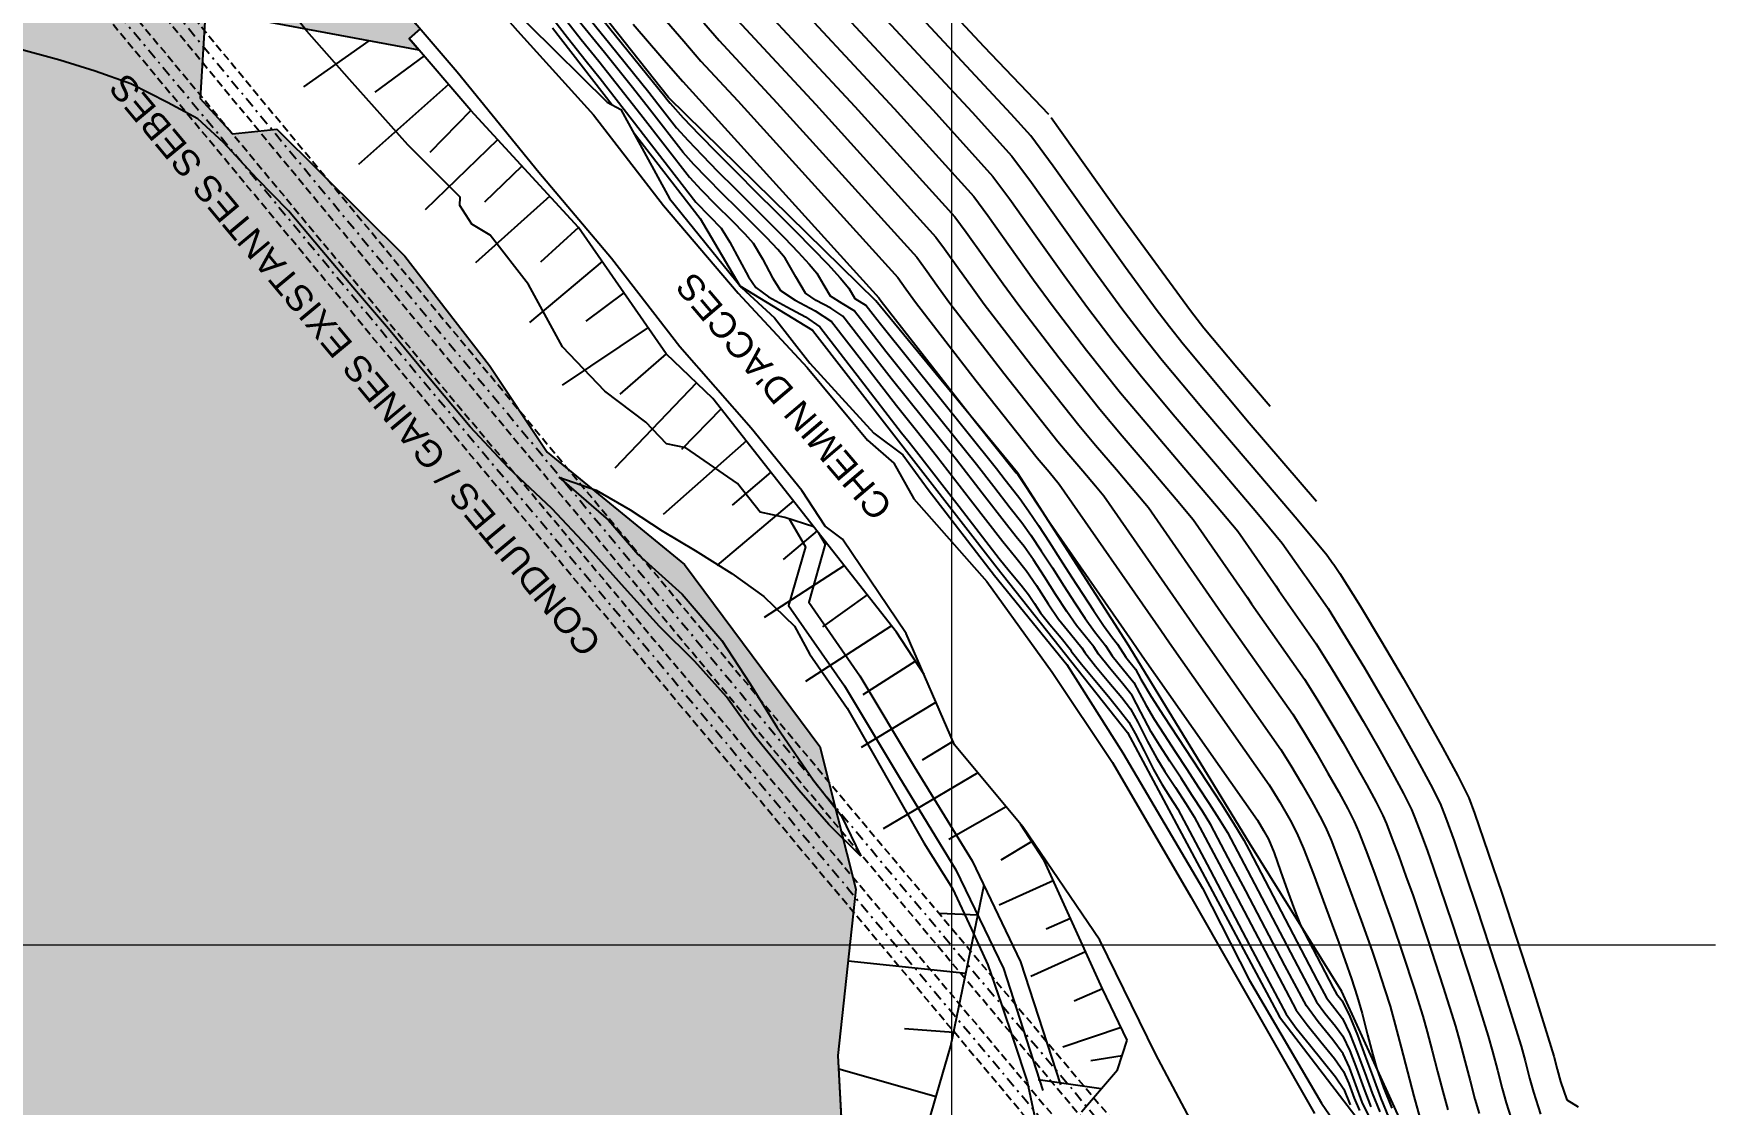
# Model space of a CAD drawing. Extents: x 62300 to 62842, y 108162 to 108787.
# Drawn here: x 62505.5 to 62587, y 108442.3 to 108494.1 of the extents above; entities that cross this region are included whole.
import ezdxf

# ---------------------------------------------------------------- set-up
doc = ezdxf.new("R2010")
doc.units = 0
doc.header["$LTSCALE"] = 0.999985
doc.header["$MEASUREMENT"] = 0
doc.linetypes.add('TRATTEGGIATA2', pattern=[0.375, 0.25, -0.125])
doc.linetypes.add('TRATTOPUNTO2', pattern=[0.5, 0.25, -0.125, 0, -0.125])
for name, color, linetype in [('-GZ-Bord route', 7, 'Continuous'), ('colore lago', 131, 'Continuous'), ('Conduite 1000', 170, 'Continuous'), ('coordinate', 2, 'Continuous'), ('curve livello 1m', 2, 'Continuous'), ('curve livello 5m', 7, 'Continuous'), ('Limite fiume', 6, 'Continuous'), ('LIN010CO', 2, 'Continuous'), ('pendenze', 2, 'Continuous'), ('Per+Mod Surf', 7, 'Continuous'), ('TalusHautBas', 7, 'Continuous'), ('TEXT035', 1, 'Continuous')]:
    doc.layers.add(name, color=color, linetype=linetype)
doc.layers.add('0_Hatch', color=2, linetype='Continuous', lineweight=9)
doc.layers.add('Colori bordi', color=5, linetype='Continuous', plot=False)
doc.styles.add('ARIAL', font='arial.ttf')

msp = doc.modelspace()

# ---------------------------------------------------------------- hatches: boundary and pattern name
at = {"layer": '0_Hatch'}
h = msp.add_hatch(color=23, dxfattribs=at)
h.dxf.hatch_style = 1
h.paths.add_polyline_path([(62483.297, 108515.684), (62482.032, 108517.097), (62480.797, 108518.624), (62479.381, 108520.094), (62478.303, 108521.736), (62477.321, 108523.279), (62476.207, 108524.706), (62475.417, 108526.585), (62474.691, 108527.672), (62474.199, 108528.908), (62472.861, 108530.056), (62471.982, 108530.92), (62470.881, 108534.491), (62470.759, 108537.242), (62470.68, 108538.889), (62471.308, 108540.459), (62471.782, 108541.391), (62472.496, 108542.964), (62471.397, 108544.28), (62471.521, 108544.381), (62471.307, 108544.63), (62468.158, 108548.302), (62467.459, 108547.562), (62466.818, 108546.48), (62466.033, 108544.564), (62465.943, 108542.034), (62464.463, 108541.58), (62464.922, 108540.056), (62465.635, 108538.368), (62466.526, 108536.084), (62467.294, 108533.586), (62467.904, 108531.734), (62468.335, 108529.356), (62469.135, 108527.456), (62470.188, 108525.91), (62471.267, 108524.698), (62472.873, 108522.774), (62474.189, 108520.808), (62475.889, 108518.535), (62477.975, 108515.927), (62480.167, 108513.315), (62482.457, 108510.57), (62484.555, 108507.662), (62486.92, 108504.999), (62489.135, 108502.419), (62490.622, 108500.479), (62491.827, 108498.973), (62493.129, 108497.806), (62494.48, 108496.495), (62496.19, 108495.56), (62497.731, 108495.16), (62499.247, 108494.765), (62500.926, 108494.352), (62502.672, 108493.881), (62504.595, 108493.435), (62506.229, 108492.99), (62508.5, 108492.315), (62510.226, 108491.698), (62512.018, 108490.794), (62513.477, 108490.005), (62515.152, 108489.294), (62513.59, 108490.987), (62513.852, 108495.246), (62509.551, 108501.17), (62508.982, 108501.068), (62506.616, 108500.849), (62505.254, 108500.524), (62503.455, 108500.237), (62501.638, 108500.05), (62499.811, 108499.923), (62498.418, 108499.75), (62497.259, 108500.191), (62496.031, 108500.762), (62495.132, 108501.512), (62493.506, 108503.289), (62492.119, 108504.715), (62490.787, 108506.486), (62489.29, 108508.763), (62487.365, 108510.725), (62486.104, 108512.363), (62484.545, 108514.141)])
at = {"layer": 'colore lago', "linetype": 'Continuous', "lineweight": 0}
msp.add_hatch(color=256, dxfattribs=at).paths.add_polyline_path([(62547.915, 108426.777), (62544.897, 108437.007), (62544.493, 108444.651), (62545.356, 108452.699), (62543.608, 108459.606), (62537.06, 108468.431), (62530.397, 108473.862), (62527.61, 108478.063), (62523.513, 108483.362), (62517.305, 108489.509), (62515.162, 108489.283), (62513.477, 108490.005), (62512.018, 108490.794), (62510.226, 108491.698), (62508.5, 108492.315), (62506.793, 108492.848), (62506.229, 108492.99), (62504.595, 108493.435), (62502.672, 108493.881), (62500.915, 108494.258), (62499.247, 108494.765), (62497.742, 108495.099), (62496.19, 108495.56), (62494.48, 108496.495), (62493.129, 108497.806), (62491.827, 108498.973), (62490.622, 108500.479), (62489.135, 108502.419), (62486.92, 108504.999), (62484.555, 108507.662), (62482.457, 108510.57), (62480.167, 108513.315), (62477.975, 108515.927), (62475.889, 108518.535), (62474.189, 108520.808), (62472.873, 108522.774), (62471.267, 108524.698), (62470.188, 108525.91), (62469.135, 108527.456), (62468.335, 108529.356), (62467.904, 108531.734), (62466.526, 108536.084), (62465.635, 108538.368), (62464.922, 108540.056), (62464.463, 108541.58), (62465.943, 108542.034), (62466.033, 108544.564), (62466.818, 108546.48), (62467.459, 108547.562), (62468.158, 108548.302), (62466.582, 108550.14), (62461.323, 108555.669), (62452.234, 108564.908), (62445.975, 108571.355), (62438.597, 108578.993), (62431.968, 108586.051), (62422.759, 108596.383), (62419.614, 108600.43), (62408.579, 108615.912), (62402.883, 108625.049), (62402.43, 108624.768), (62397.589, 108621.762), (62392.271, 108618.46), (62379.582, 108610.581), (62385.62, 108600.92), (62400.115, 108577.726), (62397.691, 108576.2), (62399.555, 108573.013), (62400.542, 108570.997), (62402.182, 108566.645), (62403.779, 108562.376), (62405.518, 108558.228), (62408.196, 108552.888), (62411.192, 108547.807), (62415.156, 108541.54), (62417.677, 108537.481), (62418.985, 108535.375), (62423.804, 108527.74), (62427.401, 108522.066), (62428.917, 108522.33), (62431.999, 108520.483), (62435.209, 108517.103), (62435.248, 108508.375), (62442.532, 108497.745), (62448.327, 108490.271), (62457.902, 108478.106), (62469.007, 108462.331), (62468.89, 108461.981), (62477.152, 108449.843), (62486.864, 108436.011), (62496.889, 108418.536), (62504.8, 108403.974), (62555.468, 108403.974), (62553.625, 108410.285), (62549.503, 108421.578)])
at = {"layer": 'LIN010CO', "linetype": 'Continuous', "lineweight": 0}
h = msp.add_hatch(dxfattribs=at)
h.set_pattern_fill('DOTS', color=256, scale=5, angle=-45, style=0)
h.set_pattern_definition([(225, (0, 0), (0.11048543456, -0.3314563037), [0, -0.3125])])
h.paths.add_polyline_path([(62516.382, 108503.578), (62515.501, 108504.638), (62513.262, 108507.318), (62513.187, 108507.255), (62507.737, 108513.778), (62507.543, 108513.616), (62492.516, 108530.933), (62493.514, 108526.744), (62493.894, 108527.02), (62499.167, 108519.911), (62498.597, 108519.418), (62505.963, 108509.256), (62505.354, 108508.795), (62505.742, 108508.232), (62504.878, 108507.605), (62513.852, 108495.246), (62524.201, 108493.33), (62523.716, 108493.899), (62524.257, 108494.358), (62522.852, 108496.004), (62519.224, 108500.182), (62516.063, 108503.311)])

# ---------------------------------------------------------------- linework, layer by layer
at = {"layer": '-GZ-Bord route', "flags": 128}
for points in [[(62504.292, 108523.638), (62507.567, 108519.403), (62511.248, 108515.343), (62514.642, 108511.106), (62518.067, 108507.176), (62521.514, 108502.693), (62525.289, 108498.449), (62528.963, 108494.262), (62532.655, 108490.199), (62536.044, 108485.802), (62539.657, 108481.557), (62542.999, 108477.964), (62545.92, 108474.437), (62547.194, 108473.324), (62548.174, 108471.599), (62551.701, 108467.593), (62554.873, 108463.21), (62557.798, 108458.833), (62561.58, 108452.323), (62567.572, 108441.839)], [(62562.553, 108439.676), (62559.878, 108444.72), (62557.187, 108450.23), (62553.446, 108455.723), (62550.133, 108459.698), (62547.803, 108465.079), (62544.705, 108469.642), (62543.871, 108470.276), (62542.743, 108472.014), (62540.293, 108475.022), (62536.826, 108478.97), (62533.516, 108483.239), (62530.006, 108487.406), (62526.047, 108492.26), (62522.852, 108496.004), (62518.825, 108500.642), (62515.501, 108504.638), (62511.909, 108508.94), (62508.826, 108512.738), (62504.852, 108517.301)]]:
    msp.add_lwpolyline(points, dxfattribs=at)
at = {"layer": 'Colori bordi', "linetype": 'Continuous', "lineweight": 0, "flags": 128}
msp.add_lwpolyline([(62504.8, 108403.974), (62555.468, 108403.974), (62553.625, 108410.285), (62549.503, 108421.578), (62547.915, 108426.777), (62544.897, 108437.007), (62544.493, 108444.651), (62545.356, 108452.699), (62543.608, 108459.606), (62537.06, 108468.431), (62530.397, 108473.862), (62527.61, 108478.063), (62523.513, 108483.362), (62517.305, 108489.509), (62515.162, 108489.283), (62513.59, 108490.987), (62513.852, 108495.246), (62504.852, 108507.641)], dxfattribs=at)
at = {"layer": 'Conduite 1000', "linetype": 'TRATTEGGIATA2', "ltscale": 1.5, "flags": 128}
for points, elevation in [([(62462.951, 108569.266), (62468.482, 108563.313), (62474.066, 108557.787), (62475.014, 108556.513), (62475.806, 108554.754), (62477.042, 108551.158), (62484.673, 108530.139), (62485.796, 108527.96), (62486.539, 108527.03), (62496.147, 108515.461), (62498.015, 108513.188), (62499.314, 108511.67), (62499.508, 108511.447), (62501.86, 108508.75), (62502.044, 108508.532), (62503.096, 108507.296), (62503.169, 108507.21), (62506.669, 108502.962), (62510.917, 108497.796), (62515.172, 108492.623), (62520.198, 108486.553), (62525.225, 108480.482), (62530.361, 108474.313), (62535.499, 108468.144), (62540.212, 108462.497), (62544.926, 108456.851), (62565.713, 108432.084), (62567.128, 108430.36), (62568.411, 108428.898), (62569.163, 108427.961), (62570.114, 108426.834), (62570.457, 108426.45), (62575.082, 108420.662), (62582.399, 108411.97), (62582.754, 108410.872), (62581.736, 108410.542), (62581.445, 108411.441), (62574.254, 108419.984), (62569.64, 108425.759), (62569.306, 108426.133), (62568.337, 108427.281), (62567.592, 108428.209), (62566.312, 108429.667), (62564.89, 108431.401), (62544.106, 108456.164), (62539.391, 108461.812), (62534.677, 108467.459), (62529.539, 108473.629), (62524.402, 108479.799), (62519.374, 108485.87), (62514.347, 108491.942), (62510.09, 108497.117), (62505.844, 108502.281), (62502.347, 108506.525), (62502.28, 108506.604), (62501.229, 108507.839), (62501.048, 108508.052), (62498.701, 108510.744), (62498.504, 108510.971), (62497.195, 108512.501), (62495.322, 108514.78), (62485.71, 108526.354), (62484.894, 108527.375), (62483.691, 108529.709), (62476.034, 108550.802), (62474.81, 108554.36), (62474.086, 108555.967), (62473.256, 108557.084), (62467.714, 108562.568), (62462.167, 108568.537)], 279.04), ([(62463.405, 108565.574), (62465.133, 108563.791), (62469.02, 108559.793), (62472.915, 108555.789), (62473.768, 108554.683), (62474.27, 108553.501), (62475.053, 108551.212), (62475.959, 108548.424), (62476.864, 108545.64), (62482.403, 108528.776), (62483.598, 108526.257), (62484.158, 108525.609), (62494.437, 108513.44), (62495.976, 108511.575), (62496.99, 108510.456), (62498.469, 108508.942), (62499.969, 108507.403), (62500.142, 108507.214), (62501.341, 108505.952), (62503.051, 108503.871), (62504.767, 108501.782), (62509.889, 108495.622), (62515.014, 108489.461), (62518.195, 108485.622), (62525.264, 108477.098), (62530.391, 108470.978), (62534.032, 108466.633), (62535.529, 108464.845), (62535.642, 108464.708), (62536.737, 108463.404), (62545.242, 108453.253), (62545.418, 108453.044), (62561.204, 108434.247), (62563.166, 108431.887), (62565.561, 108428.98), (62566.396, 108428.011), (62567.418, 108426.731), (62568.805, 108425.067), (62572.623, 108420.422), (62576.608, 108415.646), (62580.658, 108410.792), (62581.152, 108409.337), (62580.139, 108408.993), (62579.709, 108410.26), (62575.787, 108414.96), (62571.799, 108419.739), (62567.981, 108424.384), (62566.589, 108426.054), (62565.572, 108427.328), (62564.743, 108428.291), (62562.342, 108431.205), (62560.383, 108433.561), (62544.599, 108452.356), (62544.422, 108452.566), (62535.917, 108462.716), (62534.82, 108464.023), (62534.706, 108464.161), (62533.211, 108465.946), (62529.571, 108470.291), (62524.442, 108476.413), (62517.372, 108484.939), (62514.19, 108488.777), (62509.066, 108494.938), (62503.943, 108501.1), (62502.224, 108503.191), (62500.538, 108505.243), (62499.359, 108506.485), (62499.192, 108506.668), (62497.703, 108508.194), (62496.211, 108509.723), (62495.167, 108510.875), (62493.616, 108512.754), (62483.344, 108524.914), (62482.694, 108525.668), (62481.407, 108528.378), (62475.846, 108545.308), (62474.941, 108548.093), (62474.037, 108550.874), (62473.27, 108553.119), (62472.836, 108554.139), (62472.105, 108555.087), (62468.252, 108559.048), (62464.365, 108563.045), (62462.637, 108564.829)], 277.833)]:
    msp.add_lwpolyline(points, close=True, dxfattribs=dict(at, elevation=elevation))
at = {"layer": 'Conduite 1000', "linetype": 'TRATTOPUNTO2', "ltscale": 2, "flags": 128}
for points, elevation in [([(62462.559, 108568.901), (62468.098, 108562.94), (62473.661, 108557.435), (62474.55, 108556.24), (62475.308, 108554.557), (62476.538, 108550.98), (62484.182, 108529.924), (62485.345, 108527.667), (62486.124, 108526.692), (62495.734, 108515.121), (62497.605, 108512.844), (62498.909, 108511.32), (62499.105, 108511.096), (62501.454, 108508.401), (62501.636, 108508.186), (62502.688, 108506.95), (62502.758, 108506.868), (62506.256, 108502.622), (62510.504, 108497.456), (62514.759, 108492.282), (62519.786, 108486.211), (62524.813, 108480.14), (62529.95, 108473.971), (62535.088, 108467.802), (62539.801, 108462.154), (62544.516, 108456.507), (62565.301, 108431.742), (62566.72, 108430.013), (62568.001, 108428.553), (62568.75, 108427.621), (62569.71, 108426.484), (62570.049, 108426.105), (62574.668, 108420.323), (62581.922, 108411.705), (62582.245, 108410.707)], 279.04), ([(62463.021, 108565.201), (62464.749, 108563.418), (62468.636, 108559.42), (62472.51, 108555.438), (62473.302, 108554.411), (62473.77, 108553.31), (62474.545, 108551.043), (62475.45, 108548.258), (62476.355, 108545.474), (62481.905, 108528.577), (62483.146, 108525.962), (62483.751, 108525.261), (62494.026, 108513.097), (62495.571, 108511.225), (62496.601, 108510.09), (62498.086, 108508.568), (62499.58, 108507.036), (62499.751, 108506.85), (62500.939, 108505.597), (62502.637, 108503.531), (62504.355, 108501.441), (62509.478, 108495.28), (62514.602, 108489.119), (62517.784, 108485.281), (62524.853, 108476.755), (62529.981, 108470.634), (62533.622, 108466.289), (62535.117, 108464.503), (62535.231, 108464.366), (62536.327, 108463.06), (62544.832, 108452.909), (62545.008, 108452.7), (62560.794, 108433.904), (62562.754, 108431.546), (62565.152, 108428.636), (62565.984, 108427.67), (62567.003, 108426.392), (62568.393, 108424.725), (62572.211, 108420.08), (62576.198, 108415.303), (62580.184, 108410.526), (62580.646, 108409.165)], 277.833)]:
    msp.add_lwpolyline(points, dxfattribs=dict(at, elevation=elevation))
at = {"layer": 'coordinate', "linetype": 'Continuous', "lineweight": 0}
for p, q in [((62550, 108649.2), (62550, 108403.974)), ((62300, 108450), (62587, 108450))]:
    msp.add_line(p, q, dxfattribs=at)
at = {"layer": 'curve livello 1m'}
for p, q in [((62530.656, 108494.405), (62533.548, 108490.682)), ((62534.568, 108489.369), (62537.82, 108485.183)), ((62537.82, 108485.183), (62539.739, 108481.916)), ((62539.739, 108481.916), (62543.26, 108479.775)), ((62543.26, 108479.775), (62552.201, 108468.266)), ((62552.201, 108468.266), (62558.522, 108460.294)), ((62558.522, 108460.294), (62565.886, 108446.521)), ((62565.886, 108446.521), (62572.134, 108438.367))]:
    msp.add_line(p, q, dxfattribs=at)
at = {"layer": 'curve livello 1m', "flags": 128}
for points in [[(62543.141, 108498.773), (62550.988, 108490.328), (62552.919, 108488.197), (62553.868, 108486.918), (62555.344, 108484.851), (62556.939, 108482.613), (62558.245, 108480.821), (62559.221, 108479.553), (62560.204, 108478.313), (62562.118, 108476.031), (62564.512, 108473.238), (62566.746, 108470.626), (62568.18, 108468.89), (62568.482, 108468.454), (62568.508, 108468.417), (62568.805, 108467.994), (62569.786, 108466.421), (62570.829, 108464.697), (62571.879, 108462.916), (62572.881, 108461.174), (62573.78, 108459.566), (62574.523, 108458.187), (62575.053, 108457.131), (62575.336, 108456.378), (62576.648, 108452.512), (62578.069, 108448.155), (62579.172, 108444.612), (62579.34, 108443.986), (62579.502, 108443.387), (62579.803, 108442.503), (62580.357, 108442.153)], [(62542.259, 108497.778), (62549.097, 108490.419), (62551.998, 108487.217), (62552.814, 108486.117), (62554.084, 108484.34), (62555.456, 108482.414), (62556.579, 108480.873), (62557.881, 108479.181), (62559.193, 108477.527), (62560.832, 108475.573), (62562.881, 108473.183), (62564.792, 108470.948), (62566.019, 108469.462), (62567.091, 108467.919), (62567.184, 108467.787), (62568.234, 108466.288), (62569.087, 108464.92), (62569.994, 108463.421), (62570.907, 108461.873), (62571.778, 108460.359), (62572.559, 108458.961), (62573.205, 108457.762), (62573.666, 108456.844), (62573.942, 108456.143), (62574.342, 108455.043), (62575.451, 108451.775), (62576.653, 108448.09), (62577.585, 108445.095), (62577.781, 108444.382), (62577.999, 108443.542), (62578.184, 108442.869), (62578.524, 108441.811)], [(62531.331, 108497.01), (62533.721, 108494.048), (62536.11, 108491.085), (62536.193, 108490.979), (62536.358, 108490.766), (62536.994, 108490.061), (62537.764, 108489.25), (62538.634, 108488.361), (62539.569, 108487.422), (62540.534, 108486.461), (62541.495, 108485.506), (62542.417, 108484.586), (62543.264, 108483.727), (62544.004, 108482.959), (62544.601, 108482.31), (62545.019, 108481.806), (62545.312, 108481.303), (62545.855, 108480.972), (62546.201, 108480.524), (62546.549, 108480.072), (62549.361, 108476.571), (62552.166, 108473.075), (62552.598, 108472.516), (62553.006, 108471.987), (62553.304, 108471.621), (62553.73, 108471.02), (62554.208, 108470.309), (62554.725, 108469.52), (62555.265, 108468.682), (62555.813, 108467.828), (62556.354, 108466.988), (62556.873, 108466.194), (62557.356, 108465.476), (62557.787, 108464.867), (62558.032, 108464.563), (62558.438, 108463.932), (62558.899, 108463.361), (62559.163, 108462.864), (62559.666, 108462.036), (62560.274, 108461.082), (62560.952, 108460.042), (62561.664, 108458.961), (62562.376, 108457.88), (62563.053, 108456.842), (62563.658, 108455.89), (62564.159, 108455.066), (62564.284, 108454.83), (62564.41, 108454.592), (62567.709, 108448.286), (62568.16, 108447.437), (62568.564, 108446.916), (62568.932, 108446.434), (62569.29, 108445.701), (62569.652, 108444.797), (62570.014, 108443.808), (62570.376, 108442.818), (62570.738, 108441.914)], [(62554.706, 108490.215), (62551.573, 108493.492), (62547.943, 108497.399)], [(62541.378, 108496.783), (62547.207, 108490.51), (62551.076, 108486.237), (62551.76, 108485.316), (62552.823, 108483.828), (62553.972, 108482.216), (62554.913, 108480.924), (62556.541, 108478.809), (62558.183, 108476.74), (62559.545, 108475.115), (62561.249, 108473.128), (62562.838, 108471.269), (62563.859, 108470.033), (62565.7, 108467.383), (62565.859, 108467.156), (62567.663, 108464.581), (62568.388, 108463.42), (62569.159, 108462.146), (62569.934, 108460.83), (62570.674, 108459.544), (62571.339, 108458.356), (62571.887, 108457.337), (62572.279, 108456.557), (62572.448, 108456.148), (62572.716, 108455.448), (62573.033, 108454.59), (62573.348, 108453.707), (62574.255, 108451.037), (62575.236, 108448.026), (62575.999, 108445.578), (62576.204, 108444.836), (62576.441, 108443.932), (62576.673, 108443.044), (62576.866, 108442.352), (62577.202, 108441.29)], [(62540.496, 108495.788), (62545.316, 108490.601), (62550.155, 108485.258), (62550.706, 108484.516), (62551.563, 108483.316), (62552.489, 108482.017), (62553.247, 108480.976), (62555.202, 108478.437), (62557.172, 108475.953), (62558.258, 108474.658), (62559.617, 108473.073), (62560.885, 108471.591), (62561.698, 108470.605), (62564.309, 108466.847), (62564.534, 108466.525), (62567.093, 108462.875), (62567.689, 108461.919), (62568.323, 108460.87), (62568.962, 108459.788), (62569.571, 108458.728), (62570.118, 108457.751), (62570.569, 108456.912), (62570.892, 108456.27), (62571.064, 108455.86), (62571.331, 108455.172), (62571.659, 108454.299), (62572.012, 108453.334), (62572.354, 108452.372), (62573.058, 108450.299), (62573.82, 108447.961), (62574.412, 108446.061), (62574.623, 108445.308), (62574.865, 108444.389), (62575.116, 108443.423), (62575.352, 108442.532), (62575.549, 108441.835)], [(62530.732, 108494.799), (62531.396, 108493.948), (62532.289, 108492.796), (62532.628, 108492.376), (62532.966, 108491.956), (62534.515, 108489.962), (62537.613, 108485.974), (62538.273, 108485.296), (62538.84, 108484.705), (62539.259, 108484.03), (62539.719, 108483.166), (62540.158, 108482.354), (62540.512, 108481.831), (62541.133, 108481.384), (62542.012, 108480.904), (62542.916, 108480.414), (62543.613, 108479.938), (62545.589, 108477.379), (62547.578, 108474.802), (62547.941, 108474.35), (62548.304, 108473.898), (62550.357, 108471.236), (62552.299, 108468.721), (62552.791, 108468.116), (62553.366, 108467.416), (62553.718, 108466.978), (62554.013, 108466.534), (62554.309, 108466.088), (62554.76, 108465.521), (62555.305, 108464.867), (62555.738, 108464.32), (62555.795, 108464.231), (62556.292, 108463.591), (62556.929, 108462.821), (62557.597, 108462.027), (62558.184, 108461.312), (62558.582, 108460.782), (62558.889, 108460.238), (62559.324, 108459.398), (62559.786, 108458.501), (62560.177, 108457.782), (62560.564, 108457.178), (62560.951, 108456.574), (62562.517, 108453.622), (62564.098, 108450.641), (62564.581, 108449.719), (62566.208, 108446.651), (62566.694, 108445.977), (62567.33, 108445.18), (62568.002, 108444.357), (62568.597, 108443.606), (62568.999, 108443.024), (62569.313, 108442.26)], [(62531.36, 108494.739), (62532.049, 108493.849), (62532.901, 108492.794), (62533.752, 108491.738), (62534.934, 108490.216), (62537.299, 108487.172), (62537.86, 108486.57), (62538.58, 108485.844), (62539.329, 108485.099), (62539.974, 108484.443), (62540.385, 108483.98), (62540.838, 108483.223), (62541.32, 108482.313), (62541.712, 108481.699), (62542.424, 108481.219), (62543.39, 108480.704), (62544.174, 108480.196), (62545.742, 108478.165), (62547.321, 108476.12), (62548.296, 108474.905), (62549.269, 108473.693), (62550.918, 108471.556), (62552.476, 108469.537), (62553.108, 108468.763), (62553.615, 108468.138), (62554.11, 108467.406), (62554.679, 108466.522), (62555.178, 108465.782), (62555.753, 108465.073), (62556.312, 108464.381), (62556.456, 108464.156), (62556.968, 108463.504), (62557.62, 108462.724), (62558.241, 108461.977), (62558.661, 108461.427), (62558.661, 108461.427), (62559.012, 108460.791), (62559.495, 108459.852), (62559.924, 108459.053), (62560.33, 108458.4), (62560.839, 108457.623), (62561.348, 108456.848), (62561.753, 108456.197), (62562.959, 108453.924), (62564.176, 108451.629), (62565.363, 108449.361), (62566.696, 108446.848), (62567.217, 108446.139), (62567.893, 108445.303), (62568.542, 108444.497), (62568.982, 108443.877), (62569.24, 108443.289), (62569.501, 108442.578), (62569.759, 108441.99)], [(62570.205, 108441.72), (62569.896, 108442.39), (62569.585, 108443.225), (62569.274, 108444.059), (62568.965, 108444.729), (62568.965, 108444.729), (62568.465, 108445.412), (62567.759, 108446.28), (62567.184, 108447.044), (62567.184, 108447.044), (62566.145, 108449.002), (62564.254, 108452.617), (62563.4, 108454.226), (62562.555, 108455.82), (62562.155, 108456.472), (62561.659, 108457.241), (62561.114, 108458.069), (62560.569, 108458.898), (62560.072, 108459.668), (62559.67, 108460.323), (62559.67, 108460.323), (62559.173, 108461.265), (62558.741, 108462.072), (62558.741, 108462.072), (62558.289, 108462.65), (62557.649, 108463.414), (62557.117, 108464.082), (62557.117, 108464.082), (62556.885, 108464.441), (62556.472, 108464.953), (62556.048, 108465.477), (62556.048, 108465.477), (62555.587, 108466.143), (62555.054, 108466.961), (62554.498, 108467.828), (62553.967, 108468.642), (62553.511, 108469.299), (62553.511, 108469.299), (62553.129, 108469.77), (62552.653, 108470.354), (62552.653, 108470.354), (62551.478, 108471.876), (62550.235, 108473.487), (62550.235, 108473.487), (62548.651, 108475.46), (62547.064, 108477.437), (62547.064, 108477.437), (62545.895, 108478.951), (62544.734, 108480.455), (62544.154, 108480.83), (62543.439, 108481.212), (62542.912, 108481.567), (62542.912, 108481.567), (62542.446, 108482.352), (62541.93, 108483.255), (62541.93, 108483.255), (62541.574, 108483.673), (62541.04, 108484.237), (62540.38, 108484.906), (62539.645, 108485.639), (62538.887, 108486.393), (62538.156, 108487.127), (62537.505, 108487.8), (62536.985, 108488.37), (62536.985, 108488.37), (62535.354, 108490.47), (62534.538, 108491.52), (62533.174, 108493.212), (62531.81, 108494.903)], [(62534.575, 108494.584), (62535.357, 108493.666), (62536.165, 108492.729), (62536.97, 108491.807), (62537.752, 108490.965), (62546.47, 108481.339), (62546.583, 108481.183), (62551.151, 108475.337), (62553.132, 108472.869), (62553.183, 108472.804), (62553.201, 108472.782), (62553.557, 108472.251), (62554.144, 108471.359), (62554.654, 108470.592), (62558.744, 108464.704), (62559.235, 108464.003), (62564.81, 108456.049), (62565.116, 108455.541), (62565.343, 108455.122), (62565.618, 108454.454), (62565.938, 108453.576), (62566.276, 108452.616), (62566.606, 108451.702), (62566.904, 108450.962), (62568.491, 108447.928), (62568.647, 108447.634), (62568.915, 108447.286), (62569.288, 108446.539), (62569.663, 108445.628), (62570.04, 108444.62), (62570.417, 108443.578), (62570.794, 108442.569), (62571.169, 108441.658)], [(62536.185, 108494.727), (62537.017, 108493.758), (62537.852, 108492.802), (62539.643, 108490.874), (62547.391, 108482.319), (62547.782, 108481.78), (62548.249, 108481.131), (62551.183, 108477.321), (62554.14, 108473.592), (62554.721, 108472.907), (62555.216, 108472.321), (62560.135, 108465.239), (62560.56, 108464.634), (62565.38, 108457.756), (62565.894, 108456.916), (62566.394, 108456.047), (62566.73, 108455.409), (62567.041, 108454.669), (62567.525, 108453.425), (62568.117, 108451.847), (62568.754, 108450.104), (62569.373, 108448.366), (62569.652, 108447.511), (62569.881, 108446.678), (62570.15, 108445.645), (62570.402, 108444.681), (62570.582, 108444.053), (62570.928, 108443.095), (62571.322, 108442.1)], [(62537.986, 108494.654), (62538.733, 108493.798), (62541.534, 108490.783), (62548.313, 108483.298), (62548.734, 108482.724), (62549.366, 108481.838), (62549.915, 108481.08), (62552.522, 108477.693), (62555.151, 108474.379), (62555.685, 108473.742), (62556.353, 108472.963), (62556.977, 108472.234), (62557.377, 108471.749), (62561.526, 108465.775), (62561.885, 108465.264), (62565.951, 108459.462), (62566.434, 108458.682), (62566.945, 108457.825), (62567.43, 108456.982), (62567.838, 108456.242), (62568.117, 108455.696), (62568.382, 108455.066), (62568.794, 108454.007), (62569.297, 108452.664), (62569.84, 108451.181), (62570.367, 108449.701), (62570.665, 108448.823), (62570.988, 108447.833), (62571.239, 108447.028), (62571.493, 108446.125), (62571.784, 108445.032), (62572.092, 108443.85), (62572.396, 108442.682), (62572.676, 108441.632)], [(62554.829, 108490.062), (62558.17, 108485.365), (62561.577, 108480.717), (62561.9, 108480.298), (62562.225, 108479.887), (62563.818, 108477.977), (62565.438, 108476.091)]]:
    msp.add_lwpolyline(points, dxfattribs=at)
at = {"layer": 'curve livello 5m', "flags": 128}
for points in [[(62567.673, 108471.47), (62564.416, 108475.261), (62561.215, 108479.1), (62560.56, 108479.925), (62559.911, 108480.769), (62559.911, 108480.769), (62558.422, 108482.812), (62556.604, 108485.363), (62554.922, 108487.719), (62553.84, 108489.176), (62552.879, 108490.237), (62544.023, 108499.769)], [(62531.57, 108495.957), (62533.447, 108493.63), (62535.324, 108491.303), (62535.324, 108491.303), (62535.773, 108490.725), (62536.671, 108489.568), (62537.227, 108488.954), (62537.907, 108488.242), (62538.676, 108487.461), (62539.496, 108486.64), (62540.331, 108485.81), (62541.146, 108484.998), (62541.904, 108484.236), (62542.569, 108483.55), (62543.104, 108482.972), (62543.474, 108482.531), (62543.474, 108482.531), (62543.81, 108481.944), (62544.112, 108481.435), (62544.112, 108481.435), (62544.684, 108481.081), (62545.295, 108480.713), (62545.295, 108480.713), (62546.048, 108479.737), (62546.806, 108478.755), (62549.006, 108476.015), (62551.201, 108473.281), (62551.201, 108473.281), (62552.038, 108472.196), (62552.829, 108471.171), (62552.829, 108471.171), (62553.408, 108470.46), (62553.844, 108469.839), (62554.344, 108469.086), (62554.882, 108468.254), (62555.433, 108467.395), (62555.972, 108466.561), (62556.475, 108465.802), (62556.917, 108465.172), (62556.917, 108465.172), (62557.459, 108464.502), (62557.777, 108464.007), (62558.328, 108463.33), (62558.82, 108462.716), (62558.82, 108462.716), (62559.097, 108462.199), (62559.417, 108461.594), (62559.417, 108461.594), (62559.814, 108460.941), (62560.293, 108460.188), (62560.827, 108459.368), (62561.389, 108458.515), (62561.951, 108457.662), (62562.484, 108456.844), (62562.962, 108456.093), (62563.357, 108455.443), (62563.357, 108455.443), (62563.842, 108454.528), (62564.332, 108453.604), (62566.927, 108448.644), (62567.672, 108447.241), (62568.084, 108446.693), (62568.59, 108446.071), (62568.948, 108445.581), (62568.948, 108445.581), (62569.287, 108444.871), (62569.628, 108443.987), (62569.971, 108443.045), (62570.312, 108442.161)], [(62539.615, 108494.793), (62543.425, 108490.692), (62549.234, 108484.278), (62549.652, 108483.715), (62550.302, 108482.804), (62551.005, 108481.818), (62551.581, 108481.028), (62551.581, 108481.028), (62553.862, 108478.065), (62556.161, 108475.166), (62556.161, 108475.166), (62556.972, 108474.2), (62557.985, 108473.018), (62558.931, 108471.912), (62559.538, 108471.177), (62559.538, 108471.177), (62562.918, 108466.311), (62563.209, 108465.895), (62566.522, 108461.169), (62567.072, 108460.284), (62567.656, 108459.312), (62568.233, 108458.324), (62568.761, 108457.392), (62569.198, 108456.587), (62569.504, 108455.983), (62569.504, 108455.983), (62569.723, 108455.463), (62570.062, 108454.589), (62570.478, 108453.481), (62570.926, 108452.257), (62571.361, 108451.037), (62571.361, 108451.037), (62571.862, 108449.561), (62572.404, 108447.897), (62572.825, 108446.545), (62572.825, 108446.545), (62573.039, 108445.787), (62573.283, 108444.869), (62573.541, 108443.877), (62573.796, 108442.897), (62574.032, 108442.015)]]:
    msp.add_lwpolyline(points, dxfattribs=at)
at = {"layer": 'Limite fiume', "linetype": 'Continuous'}
for p, q in [((62513.852, 108495.246), (62513.59, 108490.987)), ((62513.59, 108490.987), (62515.162, 108489.283)), ((62515.162, 108489.283), (62517.305, 108489.509)), ((62517.305, 108489.509), (62523.513, 108483.362)), ((62523.513, 108483.362), (62527.61, 108478.063)), ((62527.61, 108478.063), (62530.397, 108473.862)), ((62530.397, 108473.862), (62537.06, 108468.431)), ((62537.06, 108468.431), (62543.608, 108459.606)), ((62543.608, 108459.606), (62545.356, 108452.699)), ((62545.356, 108452.699), (62544.493, 108444.651)), ((62544.493, 108444.651), (62544.897, 108437.007))]:
    msp.add_line(p, q, dxfattribs=at)
at = {"layer": 'Limite fiume', "linetype": 'Continuous', "flags": 128}
msp.add_lwpolyline([(62504.852, 108507.641), (62505.646, 108508.229), (62505.251, 108508.812), (62505.83, 108509.251), (62498.441, 108519.457), (62499.034, 108519.89), (62493.887, 108526.95), (62493.528, 108526.685), (62492.516, 108530.933), (62507.543, 108513.616), (62507.737, 108513.778), (62513.187, 108507.255), (62513.262, 108507.318), (62516.382, 108503.578), (62516.063, 108503.311), (62524.255, 108494.36), (62523.716, 108493.899), (62524.201, 108493.33), (62513.852, 108495.246)], close=True, dxfattribs=at)
at = {"layer": 'pendenze', "linetype": 'Continuous'}
for p, q in [((62521.772, 108493.78), (62518.593, 108491.55)), ((62524.44, 108493.051), (62522.057, 108491.302)), ((62525.62, 108491.668), (62521.265, 108487.797)), ((62526.701, 108490.401), (62524.721, 108488.374)), ((62528.004, 108488.991), (62524.489, 108485.6)), ((62529.178, 108487.72), (62527.369, 108485.976)), ((62530.529, 108486.257), (62526.939, 108483.039)), ((62531.924, 108484.747), (62530.078, 108483.067)), ((62533.065, 108483.101), (62529.542, 108480.135)), ((62534.122, 108481.576), (62532.282, 108480.207)), ((62535.29, 108479.892), (62531.127, 108477.1)), ((62536.167, 108478.627), (62533.919, 108476.673)), ((62537.638, 108477.225), (62533.684, 108473.093)), ((62538.837, 108475.956), (62536.905, 108473.992)), ((62540.057, 108474.404), (62536.031, 108470.847)), ((62541.247, 108472.891), (62539.361, 108471.295)), ((62542.334, 108471.509), (62538.619, 108468.371)), ((62543.478, 108470.054), (62541.842, 108468.664)), ((62544.802, 108468.37), (62540.912, 108465.853)), ((62545.911, 108466.96), (62543.737, 108465.402)), ((62547.091, 108465.459), (62542.914, 108462.758)), ((62548.244, 108463.741), (62545.696, 108462.115)), ((62549.243, 108461.753), (62545.621, 108459.559)), ((62550.065, 108459.856), (62548.568, 108458.954)), ((62551.269, 108458.335), (62546.683, 108455.615)), ((62552.638, 108456.692), (62549.856, 108455.108)), ((62553.878, 108455.015), (62552.384, 108454.108)), ((62554.922, 108453.11), (62552.294, 108451.933)), ((62551.271, 108451.437), (62549.415, 108451.515)), ((62555.758, 108451.274), (62554.582, 108450.765)), ((62556.492, 108449.66), (62553.844, 108448.474)), ((62550.687, 108448.61), (62544.983, 108449.221)), ((62557.303, 108447.876), (62555.928, 108447.281)), ((62550.097, 108445.758), (62547.719, 108445.944)), ((62558.211, 108445.997), (62555.379, 108445.047)), ((62549.242, 108442.642), (62544.528, 108443.982)), ((62558.254, 108444.624), (62556.747, 108444.396)), ((62557.24, 108443.032), (62554.186, 108443.465))]:
    msp.add_line(p, q, dxfattribs=at)
at = {"layer": 'Per+Mod Surf', "linetype": 'Continuous', "flags": 128}
for points in [[(62504.654, 108524.161), (62507.755, 108519.697), (62511.565, 108515.606), (62514.898, 108511.295), (62518.55, 108507.534), (62521.985, 108503.081), (62525.416, 108498.613), (62529.513, 108494.563), (62533.304, 108490.81), (62533.975, 108490.459), (62536.327, 108486.141), (62539.814, 108481.831), (62541.413, 108480.369), (62543.134, 108478.165), (62546.232, 108474.786), (62547.642, 108473.728), (62548.868, 108472.057), (62552.077, 108467.891), (62555.574, 108463.585), (62558.297, 108459.302), (62562.15, 108452.752), (62564.421, 108448.312), (62567.918, 108442.346), (62571.152, 108437.64)], [(62542.125, 108470.63), (62542.915, 108469.282), (62542.1, 108466.444), (62544.801, 108462.54), (62547.421, 108458.185), (62550.205, 108453.644), (62552.506, 108448.852), (62554.42, 108442.949)], [(62543.55, 108469.962), (62543.877, 108469.404), (62543.074, 108466.604), (62545.551, 108463.024), (62548.183, 108458.648), (62550.989, 108454.072), (62553.335, 108449.184), (62555.268, 108443.224)]]:
    msp.add_lwpolyline(points, dxfattribs=at)
at = {"layer": 'TalusHautBas', "linetype": 'Continuous'}
for p, q in [((62536.287, 108491.036), (62531.239, 108497.415)), ((62526.701, 108490.401), (62523.716, 108493.899)), ((62531.924, 108484.747), (62526.701, 108490.401)), ((62546.331, 108481.191), (62536.287, 108491.036)), ((62536.167, 108478.627), (62531.924, 108484.747)), ((62553.194, 108472.856), (62546.331, 108481.191)), ((62538.437, 108476.464), (62536.167, 108478.627)), ((62547.332, 108465.153), (62538.437, 108476.464)), ((62558.509, 108464.613), (62553.194, 108472.856)), ((62548.664, 108463.09), (62547.332, 108465.153)), ((62564.437, 108454.935), (62558.509, 108464.613)), ((62554.478, 108454.087), (62553.336, 108455.855)), ((62568.906, 108447.738), (62564.437, 108454.935)), ((62557.303, 108447.876), (62554.478, 108454.087)), ((62549.965, 108445.119), (62551.577, 108452.917)), ((62558.506, 108445.388), (62557.303, 108447.876)), ((62572.19, 108440.517), (62568.906, 108447.738)), ((62548.02, 108438.455), (62549.965, 108445.119)), ((62558.032, 108443.954), (62558.506, 108445.388)), ((62556.283, 108441.919), (62558.032, 108443.954))]:
    msp.add_line(p, q, dxfattribs=at)
at = {"layer": 'TalusHautBas', "linetype": 'Continuous', "flags": 128}
for points in [[(62543.33, 108470.242), (62541.911, 108470.699), (62540.727, 108470.951), (62539.629, 108472.353), (62537.121, 108474.07), (62536.18, 108474.262), (62535.179, 108475.313), (62533.19, 108476.809), (62531.154, 108478.962), (62529.493, 108481.985), (62527.635, 108484.366), (62526.749, 108484.896), (62526.166, 108485.804), (62526.195, 108486.214), (62523.659, 108488.75), (62520.821, 108491.906), (62518.766, 108494.257), (62517.267, 108496.147), (62516.564, 108497.477), (62514.756, 108497.786), (62513.618, 108498.984), (62512.232, 108500.421), (62511.131, 108501.445), (62511.348, 108502.095)], [(62545.607, 108454.296), (62544.043, 108455.836), (62542.604, 108457.498), (62540.456, 108460.127), (62539.097, 108462.022), (62537.553, 108463.718), (62535.853, 108465.417), (62534.15, 108467.288), (62532.36, 108469.298), (62530.636, 108471.13), (62528.53, 108473.111), (62526.67, 108475.083), (62524.571, 108477.586), (62522.715, 108479.832), (62521.167, 108481.651), (62519.486, 108483.632), (62517.877, 108485.552), (62516.335, 108487.12), (62514.722, 108488.864), (62513.477, 108490.005), (62512.018, 108490.794), (62510.226, 108491.698), (62508.5, 108492.315), (62506.793, 108492.848), (62504.595, 108493.435)], [(62530.968, 108472.656), (62533.382, 108470.569), (62534.819, 108468.903), (62536.939, 108466.988), (62538.866, 108464.743), (62540.236, 108462.643), (62541.541, 108460.536), (62543.296, 108457.989), (62544.651, 108456.268), (62545.607, 108454.296)], [(62530.968, 108472.656), (62532.778, 108472.027), (62534.427, 108471.071), (62535.971, 108470.058), (62537.567, 108469.098), (62539.357, 108467.983), (62540.899, 108466.866), (62542.382, 108465.437), (62543.11, 108464.104), (62544.062, 108462.717), (62544.934, 108461.464), (62546.24, 108459.176), (62547.597, 108456.779), (62548.657, 108454.943), (62550.041, 108452.73), (62550.966, 108450.76), (62551.753, 108449.034), (62552.41, 108447.119), (62553.015, 108445.34), (62553.654, 108443.39), (62554.097, 108441.331)]]:
    msp.add_lwpolyline(points, dxfattribs=at)

# ---------------------------------------------------------------- texts
at = {"layer": 'TEXT035', "linetype": 'Continuous', "lineweight": 0, "style": 'ARIAL'}
msp.add_text('CONDUITES / GAINES EXISTANTES SEBES ', height=1.25, rotation=129.81214, dxfattribs=at).set_placement((62533.1, 108464.646, 277.833))
at = {"layer": 'TEXT035', "style": 'ARIAL'}
msp.add_text("CHEMIN D'ACCES", height=1.25, rotation=130.39354, dxfattribs=at).set_placement((62547.204, 108471.251))

doc.saveas('drawing.dxf')
